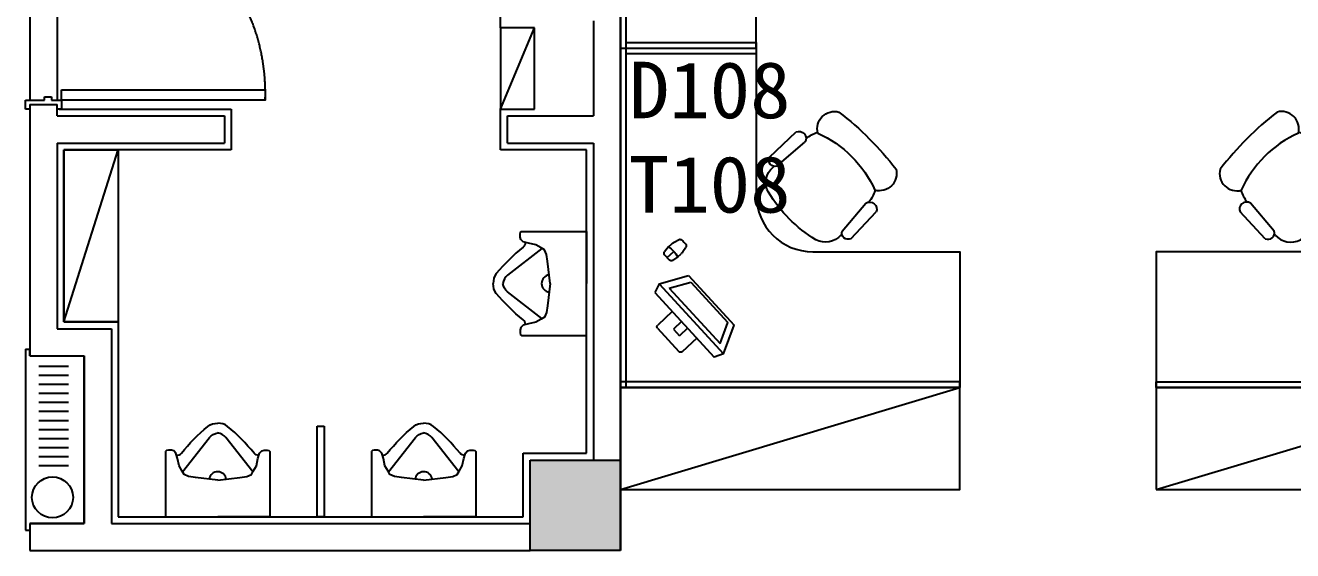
# Model space of a CAD drawing. Header units: millimetres. Extents: x 526420 to 928802, y 401925 to 509768.
# Drawn here: x 747317 to 752917, y 427221 to 429541 of the extents above; entities that cross this region are included whole.
import ezdxf

# ---------------------------------------------------------------- set-up
doc = ezdxf.new("R2010")
doc.units = ezdxf.units.MM
doc.header["$LTSCALE"] = 3000
doc.header["$MEASUREMENT"] = 0
doc.linetypes.add('DASHED2', pattern=[0.375, 0.25, -0.125])
doc.layers.get('0').update_dxf_attribs({"linetype": 'CONTINUOUS'})
for name, color, linetype in [('D-GJG', 7, 'CONTINUOUS'), ('D-WALL', 7, 'CONTINUOUS'), ('P-DOOR', 7, 'CONTINUOUS'), ('P-FURNI-A', 7, 'CONTINUOUS'), ('P-FURNI-I', 7, 'CONTINUOUS')]:
    doc.layers.add(name, color=color, linetype=linetype)
doc.styles.get("Standard").update_dxf_attribs({"font": 'romans.shx', "width": 0.65, "bigfont": 'hzfs1.shx'})

# ---------------------------------------------------------------- blocks, each defined once
blk = doc.blocks.new('01')
at = {"layer": 'P-FURNI-I'}
for p, q in [((432977.1, 369943), (432977.5, 369936.7)), ((432977.1, 369943), (432977.6, 369936.6)), ((433400.6, 369943), (433400.1, 369936.6)), ((432934.4, 369923.4), (432938.8, 369760.7)), ((432985.8, 369926.7), (432999, 369765.6)), ((433391.9, 369926.7), (433378.7, 369765.6)), ((433443.4, 369923.4), (433439, 369760.7))]:
    blk.add_line(p, q, dxfattribs=at)
for centre, radius, start, end in [((433188.9, 369429.5), 624.1, 76.275, 103.725), ((433065.4, 369950.7), 88.6, 106.1087, 185), ((433312.4, 369950.7), 88.6, 355, 73.8913), ((432960.8, 369914.4), 27.9, 26.0431, 161.2838), ((433417, 369914.4), 27.9, 18.7162, 153.9569), ((432968.1, 369772.7), 31.7, 202.1564, 347.1337), ((433165.5, 369774.8), 177.1, 188.0952, 206.382), ((433209.8, 369774.8), 177.1, 333.7878, 352.6653), ((433409.6, 369772.7), 31.7, 192.8663, 337.8436), ((433049.1, 369630.9), 76.4, 120.3927, 239.6073), ((433188.9, 370166.7), 502.6, 249.209, 290.791), ((433328.6, 369630.9), 76.4, 300.3927, 59.6073), ((433188.9, 370936.9), 1383.5, 262.5907, 277.4093)]:
    blk.add_arc(centre, radius, start, end, dxfattribs=at)
blk = doc.blocks.new('fgh')
at = {"layer": 'P-FURNI-I', "color": 8, "linetype": 'ByBlock'}
for p, q in [((2881861.3, 1539717.4), (2881861.3, 1539805.3)), ((2881871.3, 1539815.3), (2882011.3, 1539815.3)), ((2882021.3, 1539717.4), (2882021.3, 1539805.3)), ((2881921.3, 1539717.4), (2881921.3, 1539766.3)), ((2881921.3, 1539766.3), (2881961.3, 1539766.3)), ((2881961.3, 1539717.4), (2881961.3, 1539766.3)), ((2881639.5, 1539536.4), (2881643.5, 1539564.4)), ((2881685.6, 1539573), (2881653.4, 1539573)), ((2881669.5, 1539573), (2881669.5, 1539533)), ((2881699.5, 1539536.4), (2881695.5, 1539564.4)), ((2881639.5, 1539536.4), (2881639.5, 1539516.2)), ((2881641.1, 1539503.8), (2881647, 1539480.5)), ((2881698, 1539503.8), (2881692, 1539480.5)), ((2881699.5, 1539536.4), (2881699.5, 1539516.2))]:
    blk.add_line(p, q, dxfattribs=at)
at = {"layer": 'P-FURNI-I', "color": 8}
for p, q in [((2881731.3, 1539677.4), (2881747.8, 1539717.4)), ((2881731.3, 1539677.4), (2882151.7, 1539677.4)), ((2881731.3, 1539677.4), (2881792.7, 1539557.4)), ((2881747.8, 1539717.4), (2882134.8, 1539717.4)), ((2882151.7, 1539677.4), (2882090.3, 1539557.4)), ((2882151.3, 1539677.4), (2882134.8, 1539717.4)), ((2881775.2, 1539657.4), (2882107.8, 1539657.4)), ((2881775.2, 1539657.4), (2881820.2, 1539569.4)), ((2882107.8, 1539657.4), (2882062.8, 1539569.4)), ((2881792.7, 1539557.4), (2882090.3, 1539557.4)), ((2881820.2, 1539569.4), (2882062.8, 1539569.4))]:
    blk.add_line(p, q, dxfattribs=at)
at = {"layer": 'P-FURNI-I', "color": 8, "linetype": 'ByBlock'}
for centre, radius, start, end in [((2881871.3, 1539805.3), 10, 90, 180), ((2882011.3, 1539805.3), 10, 0, 90), ((2881653.4, 1539563), 10, 90, 171.897), ((2881685.6, 1539563), 10, 8.103, 90), ((2881669.5, 1539666.1), 133.1, 256.9768, 283.0232), ((2881689.5, 1539516.2), 50, 180, 194.3434), ((2881649.5, 1539516.2), 50, 345.6566, 0), ((2881656.7, 1539483), 10, 194.3434, 270), ((2881669.5, 1539560.1), 88, 261.6292, 278.3708), ((2881682.3, 1539483), 10, 270, 345.6566)]:
    blk.add_arc(centre, radius, start, end, dxfattribs=at)
blk = doc.blocks.new('A$C5CE27DA8')
at = {"layer": 'P-FURNI-I'}
for points in [[(1500, 6000), (1500, 4500), (900, 4500), (900, 5150, 0.414213), (650, 5400), (0, 5400), (0, 6000), (1500, 6000)], [(1500, 3000), (1500, 4500), (900, 4500), (900, 3850, -0.414213), (650, 3600), (0, 3600), (0, 3000), (1500, 3000)]]:
    blk.add_lwpolyline(points, format="xyb", close=True, dxfattribs=at)
at = {"layer": 'P-FURNI-I', "color": 8}
for points in [[(0, 6000), (0, 5975), (1500, 5975), (1500, 6000)], [(1475, 3000), (1500, 3000), (1500, 6000), (1475, 6000)], [(900, 4475), (900, 4525), (1475, 4525), (1475, 4475)], [(0, 3025), (0, 3000), (1500, 3000), (1500, 3025)]]:
    blk.add_lwpolyline(points, close=True, dxfattribs=at)
at = {"layer": 'P-FURNI-I', "color": 8, "xscale": -1, "rotation": 312.5296455919008}
blk.add_blockref('fgh', (814667.1, -3158864.6), dxfattribs=at)
at = {"layer": 'P-FURNI-I', "color": 6, "extrusion": (0, 0, -1), "zscale": -1, "rotation": 44.99999999999079}
blk.add_blockref('01', (-45397.7, -562723.9), dxfattribs=at)
at = {"layer": 'P-FURNI-I', "color": 6, "extrusion": (0, 0, -1), "xscale": -1, "zscale": -1, "rotation": 134.9999999999998}
blk.add_blockref('01', (-45397.7, 571723.9), dxfattribs=at)
at = {"layer": 'P-FURNI-I', "color": 8, "rotation": 227.4703544080915}
blk.add_blockref('fgh', (814667.1, 3167864.6), dxfattribs=at)
blk = doc.blocks.new('1500')
at = {"layer": 'P-FURNI-I', "ltscale": 100}
blk.add_line((29561.7, 20821.2), (31061.7, 21271.2), dxfattribs=at)
blk.add_lwpolyline([(29561.7, 20821.2), (31061.7, 20821.2), (31061.7, 21271.2), (29561.7, 21271.2)], close=True, dxfattribs=at)

msp = doc.modelspace()

# ---------------------------------------------------------------- linework, layer by layer
at = {"color": 7, "ltscale": 2}
for p, q in [((747316.8, 428111.2), (747336.8, 428111.2)), ((747316.8, 428111.2), (747316.8, 427311.2)), ((747336.8, 428081.2), (747336.8, 428111.2)), ((747336.8, 428081.2), (747576.8, 428081.2)), ((747576.8, 427341.2), (747576.8, 428081.2)), ((747376.8, 428036.6), (747506.8, 428036.6)), ((747376.8, 428036.6), (747506.8, 428036.6)), ((747376.8, 427996.6), (747506.8, 427996.6)), ((747376.8, 427996.6), (747506.8, 427996.6)), ((747376.8, 427956.6), (747506.8, 427956.6)), ((747376.8, 427956.6), (747506.8, 427956.6)), ((747376.8, 427916.6), (747506.8, 427916.6)), ((747376.8, 427916.6), (747506.8, 427916.6)), ((747376.8, 427876.6), (747506.8, 427876.6)), ((747376.8, 427876.6), (747506.8, 427876.6)), ((747376.8, 427836.6), (747506.8, 427836.6)), ((747376.8, 427836.6), (747506.8, 427836.6)), ((747376.8, 427796.6), (747506.8, 427796.6)), ((747376.8, 427796.6), (747506.8, 427796.6)), ((747376.8, 427756.6), (747506.8, 427756.6)), ((747376.8, 427756.6), (747506.8, 427756.6)), ((747376.8, 427756.6), (747506.8, 427756.6)), ((747376.8, 427716.6), (747506.8, 427716.6)), ((747376.8, 427716.6), (747506.8, 427716.6)), ((747376.8, 427676.6), (747506.8, 427676.6)), ((747376.8, 427676.6), (747506.8, 427676.6)), ((747376.8, 427676.6), (747506.8, 427676.6)), ((747376.8, 427636.6), (747506.8, 427636.6)), ((747376.8, 427636.6), (747506.8, 427636.6)), ((747376.8, 427596.6), (747506.8, 427596.6)), ((747336.8, 427341.2), (747336.8, 427311.2)), ((747336.8, 427341.2), (747576.8, 427341.2)), ((747316.8, 427311.2), (747336.8, 427311.2))]:
    msp.add_line(p, q, dxfattribs=at)
msp.add_circle((747436.8, 427456.6), 90.6, dxfattribs=at)
at = {"layer": 'D-GJG', "color": 7, "ltscale": 2}
for p, q in [((747316.8, 429171.2), (747316.8, 429211.2)), ((747316.8, 429211.2), (747401.8, 429211.2)), ((747401.8, 429211.2), (747401.8, 429226.2)), ((747401.8, 429226.2), (747431.8, 429226.2)), ((747431.8, 429226.2), (747431.8, 429211.2)), ((747431.8, 429211.2), (747476.8, 429211.2)), ((747476.8, 429211.2), (747476.8, 429171.2)), ((747336.8, 429171.2), (747316.8, 429171.2)), ((747476.8, 429171.2), (747456.8, 429171.2))]:
    msp.add_line(p, q, dxfattribs=at)
at = {"layer": 'D-WALL', "color": 7, "ltscale": 0.7}
for p, q in [((749946.8, 427621.2), (749946.8, 433201.2)), ((749946.8, 427221.2), (749946.8, 433201.2)), ((749826.8, 429561.2), (749826.8, 429141.2)), ((747336.8, 429191.2), (747336.8, 428081.2)), ((747336.8, 429191.2), (747456.8, 429191.2)), ((747456.8, 429141.2), (747456.8, 429191.2)), ((747456.8, 429171.2), (747456.8, 429171.2)), ((747456.8, 429141.2), (748196.8, 429141.2)), ((748196.8, 429141.2), (748196.8, 429021.2)), ((749446.8, 429141.2), (749826.8, 429141.2)), ((749446.8, 429021.2), (749446.8, 429141.2)), ((747456.8, 429021.2), (747456.8, 428201.2)), ((747456.8, 429021.2), (748196.8, 429021.2)), ((749446.8, 429021.2), (749826.8, 429021.2)), ((749826.8, 429021.2), (749826.8, 427621.2)), ((747456.8, 428201.2), (747696.8, 428201.2)), ((747696.8, 428201.2), (747696.8, 427341.2)), ((747336.8, 428081.2), (747576.8, 428081.2)), ((747576.8, 428081.2), (747576.8, 427341.2)), ((747336.8, 427341.2), (747336.8, 427221.2)), ((747576.8, 427341.2), (747336.8, 427341.2)), ((747336.8, 427341.2), (747336.8, 427221.2)), ((747576.8, 427341.2), (747336.8, 427341.2)), ((747436.8, 427341.2), (747576.8, 427341.2)), ((747696.8, 427341.2), (749546.8, 427341.2)), ((747696.8, 427341.2), (749546.8, 427341.2)), ((747696.8, 427341.2), (749546.8, 427341.2)), ((747336.8, 427311.2), (747336.8, 427221.2)), ((747336.8, 427221.2), (749546.8, 427221.2))]:
    msp.add_line(p, q, dxfattribs=at)
at = {"layer": 'D-WALL', "color": 7, "ltscale": 100}
for p, q in [((749546.8, 427621.2), (749946.8, 427621.2)), ((749546.8, 427221.2), (749546.8, 427621.2)), ((749546.8, 427621.2), (749946.8, 427621.2)), ((749546.8, 427221.2), (749546.8, 427621.2)), ((749946.8, 427621.2), (749946.8, 427221.2)), ((749946.8, 427621.2), (749946.8, 427221.2)), ((749946.8, 427221.2), (749546.8, 427221.2)), ((749946.8, 427221.2), (749546.8, 427221.2))]:
    msp.add_line(p, q, dxfattribs=at)
at = {"layer": 'D-WALL', "color": 7}
msp.add_solid([(749546.8, 427621.2), (749946.8, 427621.2), (749546.8, 427221.2), (749946.8, 427221.2)], dxfattribs=at)
at = {"layer": 'P-DOOR', "color": 7, "ltscale": 2}
for p, q in [((747336.8, 430111.2), (747336.8, 429211.2)), ((747456.8, 430111.2), (747456.8, 429211.2))]:
    msp.add_line(p, q, dxfattribs=at)
at = {"layer": 'P-DOOR', "color": 7}
msp.add_lwpolyline([(747476.8, 429256.2), (748376.8, 429256.2), (748376.8, 429211.2), (747476.8, 429211.2)], close=True, dxfattribs=at)
at = {"layer": 'P-DOOR', "color": 7, "linetype": 'DASHED2'}
msp.add_arc((747508.4, 429242.8), 869, 357.9173, 92.0827, dxfattribs=at)
at = {"layer": 'P-FURNI-A', "color": 7}
for p, q in [((749416.8, 429531.2), (749416.8, 429711.2)), ((749566.8, 429531.2), (749416.8, 429531.2)), ((749566.8, 429171.2), (749566.8, 429531.2)), ((747466.8, 429171.2), (748226.8, 429171.2)), ((748226.8, 429171.2), (748226.8, 428991.2)), ((749416.8, 428991.2), (749416.8, 429171.2)), ((749416.8, 429171.2), (749566.8, 429171.2)), ((748226.8, 428991.2), (747486.8, 428991.2)), ((747486.8, 428991.2), (747486.8, 428231.2)), ((747486.8, 428231.2), (747486.8, 428991.2)), ((747486.8, 428991.2), (747726.8, 428991.2)), ((747726.8, 428991.2), (747726.8, 428231.2)), ((749796.8, 428991.2), (749416.8, 428991.2)), ((749796.8, 427651.2), (749796.8, 428991.2)), ((747486.8, 428231.2), (747726.8, 428231.2)), ((747726.8, 428231.2), (747486.8, 428231.2)), ((747726.8, 428231.2), (747726.8, 427371.2)), ((749516.8, 427371.2), (749516.8, 427651.2)), ((749516.8, 427651.2), (749796.8, 427651.2)), ((747726.8, 427371.2), (749516.8, 427371.2))]:
    msp.add_line(p, q, dxfattribs=at)
at = {"layer": 'P-FURNI-I', "color": 7, "ltscale": 100}
for p, q in [((749566.8, 429531.2), (749416.8, 429531.2)), ((749416.8, 429531.2), (749416.8, 429171.2)), ((749416.8, 429171.2), (749566.8, 429531.2)), ((749566.8, 429171.2), (749566.8, 429531.2)), ((749416.8, 429171.2), (749566.8, 429171.2))]:
    msp.add_line(p, q, dxfattribs=at)
at = {"layer": 'P-FURNI-I', "color": 7}
for p, q in [((747486.8, 428231.2), (747726.8, 428991.2)), ((748606.8, 427371.2), (748606.8, 427771.2)), ((748606.8, 427771.2), (748636.8, 427771.2)), ((748636.8, 427771.2), (748636.8, 427371.2)), ((748636.8, 427371.2), (748606.8, 427371.2))]:
    msp.add_line(p, q, dxfattribs=at)
for points in [[(749635.7, 428401.2), (749624.4, 428499.3), (749619.4, 428529.7), (749610.9, 428550), (749595.7, 428558.5), (749572, 428572), (749539.9, 428578.8), (749516.3, 428585.5), (749506.1, 428595.7), (749502.8, 428605.8), (749502.8, 428619.4), (749504.4, 428627.8), (749509.5, 428631.2), (749796.8, 428631.2), (749796.8, 428401.2)], [(749635.7, 428401.2), (749624.4, 428303.1), (749619.4, 428272.7), (749610.9, 428252.4), (749595.7, 428243.9), (749572, 428230.4), (749539.9, 428223.6), (749516.3, 428216.9), (749506.1, 428206.7), (749502.8, 428196.6), (749502.8, 428183.1), (749504.4, 428174.6), (749509.5, 428171.2), (749796.8, 428171.2), (749796.8, 428401.2)], [(748166.8, 427532.3), (748068.7, 427543.6), (748038.3, 427548.7), (748018, 427557.1), (748009.5, 427572.3), (747996, 427596), (747989.2, 427628.1), (747982.5, 427651.7), (747972.3, 427661.9), (747962.2, 427665.3), (747948.7, 427665.3), (747940.2, 427663.6), (747936.8, 427658.5), (747936.8, 427371.2), (748166.8, 427371.2)], [(748166.8, 427532.3), (748264.9, 427543.6), (748295.3, 427548.7), (748315.6, 427557.1), (748324.1, 427572.3), (748337.6, 427596), (748344.4, 427628.1), (748351.1, 427651.7), (748361.3, 427661.9), (748371.4, 427665.3), (748385, 427665.3), (748393.4, 427663.6), (748396.8, 427658.5), (748396.8, 427371.2), (748166.8, 427371.2)], [(749076.8, 427532.3), (748978.7, 427543.6), (748948.3, 427548.7), (748928, 427557.1), (748919.5, 427572.3), (748906, 427596), (748899.2, 427628.1), (748892.5, 427651.7), (748882.3, 427661.9), (748872.2, 427665.3), (748858.7, 427665.3), (748850.2, 427663.6), (748846.8, 427658.5), (748846.8, 427371.2), (749076.8, 427371.2)], [(749076.8, 427532.3), (749174.9, 427543.6), (749205.3, 427548.7), (749225.6, 427557.1), (749234.1, 427572.3), (749247.6, 427596), (749254.4, 427628.1), (749261.1, 427651.7), (749271.3, 427661.9), (749281.4, 427665.3), (749295, 427665.3), (749303.4, 427663.6), (749306.8, 427658.5), (749306.8, 427371.2), (749076.8, 427371.2)]]:
    msp.add_lwpolyline(points, dxfattribs=at)
for points in [[(749526.5, 428582.6, -0.215083), (749516.3, 428561.9, 0.047984), (749398, 428445.2, 0.167029), (749384.1, 428401.2, 9.832828)], [(749599.4, 428556.4), (749447.7, 428437.5, 0.205244), (749426.8, 428401, 1.270425)], [(749526.5, 428219.8, 0.215083), (749516.3, 428240.6, -0.047984), (749398, 428357.2, -0.167029), (749384.1, 428401.2, -9.832828)], [(749599.4, 428246), (749447.7, 428364.9, -0.205244), (749426.8, 428401.4, -1.270425)], [(747985.4, 427641.5, 0.215083), (748006.2, 427651.7, -0.047984), (748122.8, 427770, -0.167029), (748166.8, 427783.9, -9.832828)], [(748011.6, 427568.6), (748130.5, 427720.3, -0.205244), (748167, 427741.2, -1.270425)], [(748322, 427568.6), (748203.1, 427720.3, 0.205244), (748166.6, 427741.2, 1.270425)], [(748348.2, 427641.5, -0.215083), (748327.5, 427651.7, 0.047984), (748210.8, 427770, 0.167029), (748166.8, 427783.9, 9.832828)], [(748895.4, 427641.5, 0.215083), (748916.2, 427651.7, -0.047984), (749032.8, 427770, -0.167029), (749076.8, 427783.9, -9.832828)], [(748921.6, 427568.6), (749040.5, 427720.3, -0.205244), (749077, 427741.2, -1.270425)], [(749232, 427568.6), (749113.1, 427720.3, 0.205244), (749076.6, 427741.2, 1.270425)], [(749258.2, 427641.5, -0.215083), (749237.5, 427651.7, 0.047984), (749120.8, 427770, 0.167029), (749076.8, 427783.9, 9.832828)]]:
    msp.add_lwpolyline(points, format="xyb", dxfattribs=at)
for centre, start, end in [((749636.3, 428401.2), 97.4138, 263.9777), ((748166.8, 427531.8), 6.0223, 172.5862), ((749076.8, 427531.8), 7.4138, 173.9777)]:
    msp.add_arc(centre, 38, start, end, dxfattribs=at)

# ---------------------------------------------------------------- block references
at = {"layer": 'P-FURNI-I', "color": 7, "ltscale": 0.7, "rotation": 180}
msp.add_blockref('A$C5CE27DA8', (751446.8, 433941.2), dxfattribs=at)
at = {"layer": 'P-FURNI-I', "color": 7, "ltscale": 0.7, "xscale": -1, "rotation": 180}
msp.add_blockref('A$C5CE27DA8', (752313.8, 433941.2), dxfattribs=at)
at = {"layer": 'P-FURNI-I', "color": 7}
for p in [(720385.1, 406670), (722752.1, 406670)]:
    msp.add_blockref('1500', p, dxfattribs=at)

# ---------------------------------------------------------------- texts
at = {"layer": 'P-FURNI-I', "color": 6, "ltscale": 0.7, "insert": (749983.8, 429381.1), "char_height": 250, "width": 339.372, "attachment_point": 1}
msp.add_mtext('{\\fKaiTi_GB2312|b0|i0|c134|p49;\\W1.05;\\C3;D108\\PT108}', dxfattribs=at)

doc.saveas('drawing.dxf')
